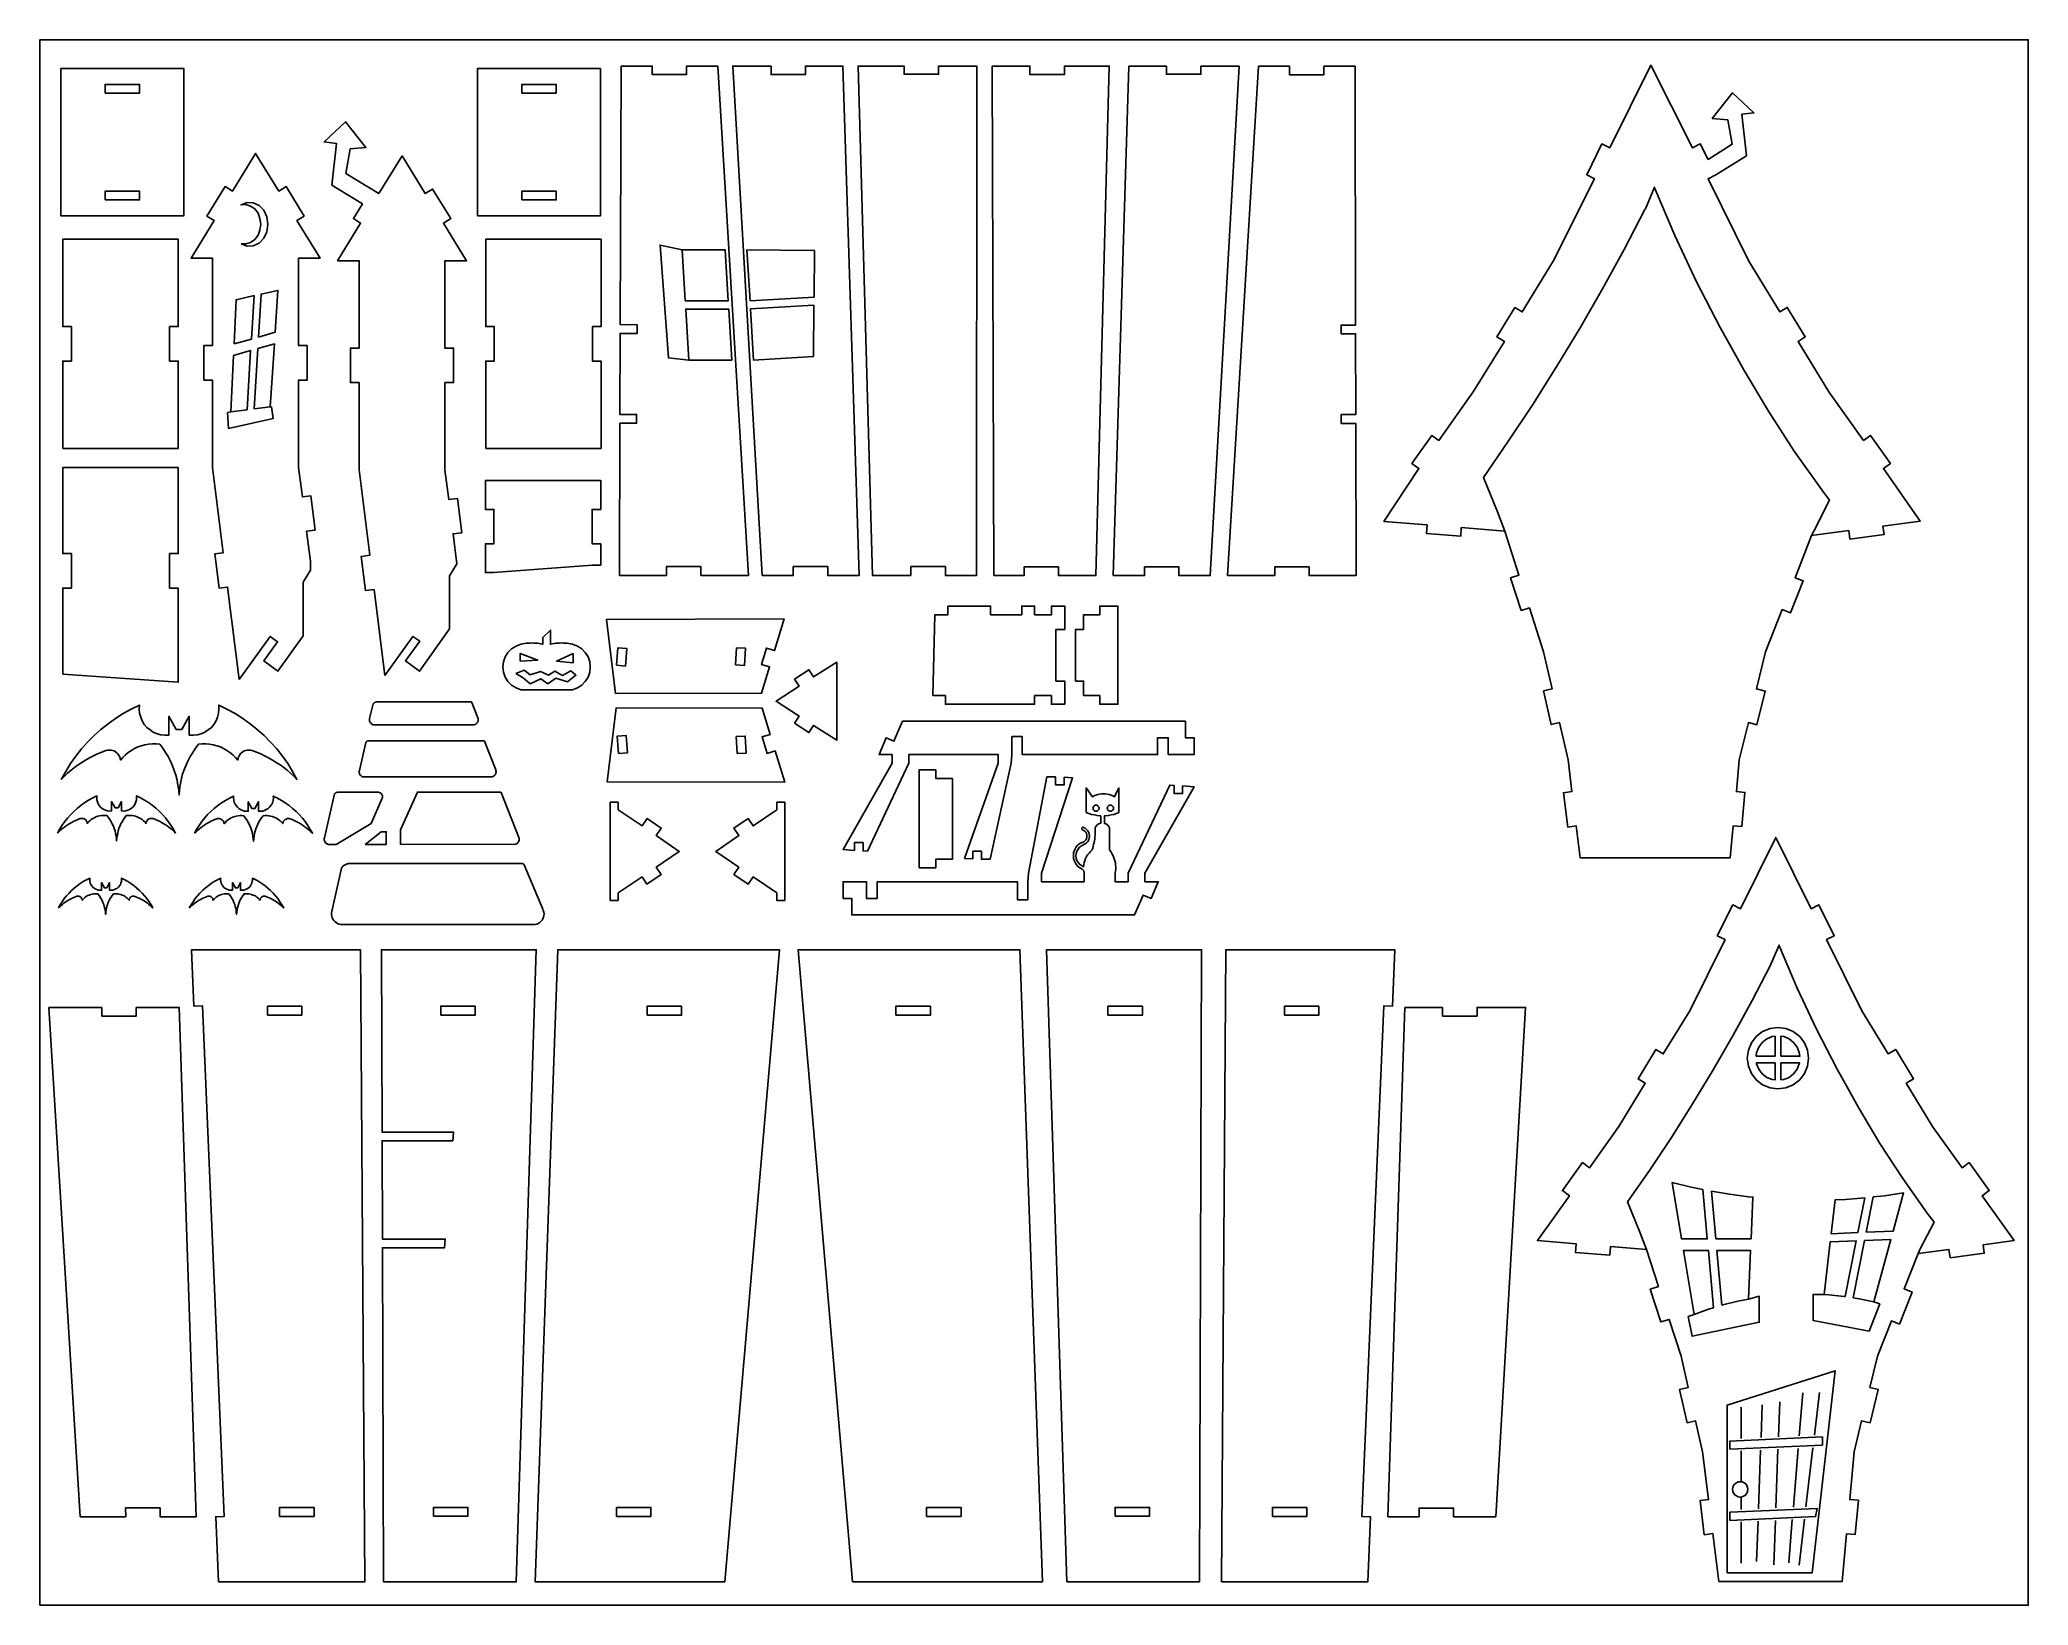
# Model space of a CAD drawing. Extents: x -437 to 671, y -373 to 499.
import ezdxf

# ---------------------------------------------------------------- set-up
doc = ezdxf.new("R2010")
doc.units = 0
doc.header["$MEASUREMENT"] = 0
doc.layers.get('0').update_dxf_attribs({"linetype": 'CONTINUOUS'})
doc.layers.add('ENGRAVING', color=1, linetype='CONTINUOUS')

msp = doc.modelspace()

# ---------------------------------------------------------------- linework, layer by layer
for points in [[(-436.7, -373.4), (-436.7, 498.8), (671.5, 498.8), (671.5, -373.4)], [(-425, 482.8), (-356.4, 482.8), (-356.4, 400.8), (-425, 400.8)], [(-192.8, 400.8), (-192.8, 482.8), (-124.2, 482.8), (-124.2, 400.8)], [(-41.8, 200.4), (-41.8, 200.4), (-68.3, 200.4), (-68.3, 205.3), (-87.5, 205.3), (-87.5, 200.4), (-113.7, 200.4), (-113.4, 285.2), (-104.1, 285.2), (-104.1, 290.1), (-113.4, 290.1), (-113.3, 335.2), (-103.8, 335.1), (-103.8, 340), (-113.2, 340.1), (-112.7, 484.2), (-95.4, 484.2), (-95.4, 479.4), (-76.3, 479.4), (-76.3, 484.2), (-58.9, 484.2), (-41.8, 200.4)], [(-34.2, 200.3), (-50.5, 484.2), (-29.2, 484.2), (-29.2, 479.4), (-10, 479.4), (-10, 484.2), (10.9, 484.2), (19.9, 200.3), (2.4, 200.3), (2.4, 205.3), (-16.8, 205.3), (-16.8, 200.3)], [(48.8, 200.3), (27.4, 200.3), (19.3, 484.2), (45, 484.2), (45, 479.6), (64.2, 479.6), (64.2, 484.2), (85.5, 484.2), (85.3, 200.3), (68, 200.3), (68, 205.3), (48.8, 205.3)], [(94.9, 200.3), (111.8, 200.3), (111.8, 205.1), (131, 205.1), (131, 200.3), (151.9, 200.3), (159.3, 484.2), (134.3, 484.2), (134.3, 479.4), (115.1, 479.4), (115.1, 484.2), (94.1, 484.2)], [(161.5, 200.3), (179, 200.3), (179, 205.1), (198.1, 205.1), (198.1, 200.3), (215.6, 200.3), (231.7, 484.2), (210.4, 484.2), (210.4, 479.6), (191.2, 479.6), (191.2, 484.2), (170.3, 484.2)], [(225.2, 200.3), (242.5, 484.1), (259.7, 484.1), (259.7, 479.3), (278.9, 479.3), (278.9, 484.1), (296.3, 484.1), (296.6, 339.9), (288.5, 339.9), (288.5, 335), (296.6, 335), (296.7, 290), (288.6, 290), (288.6, 285.1), (296.7, 285.1), (296.9, 200.3), (270.7, 200.3), (270.7, 205.1), (251.5, 205.1), (251.5, 200.3)], [(421.8, 43.1), (505.4, 43.1), (507, 60.8), (511.8, 60.4), (513.6, 79.5), (508.8, 79.9), (510.4, 97.6), (515.5, 118.4), (520.3, 117.2), (524.9, 135.9), (520.1, 137.1), (525.1, 157.8), (534.4, 181.3), (539, 179.5), (546.1, 197.3), (541.5, 199.1), (550.7, 222.6), (571.5, 225.4), (572.1, 220.6), (591.1, 223.1), (590.5, 227.9), (611.3, 230.7), (590.8, 260), (594.7, 262.8), (583.6, 278.4), (579.7, 275.6), (560.4, 302.6), (543.2, 330.8), (547.2, 333.3), (537.2, 349.7), (533.1, 347.2), (515.8, 375.4), (493, 421.4), (497.3, 423.6), (514.4, 434.1), (511.8, 457.3), (518.6, 458.1), (518.6, 458.1), (506.7, 469.3), (495.4, 455), (504.1, 454.2), (506.5, 440.6), (493, 432.2), (488.7, 440.8), (484.4, 438.6), (461.1, 484.6), (438.2, 438.6), (433.9, 440.8), (425.4, 423.6), (429.7, 421.4), (406.8, 375.4), (389.5, 347.2), (385.4, 349.7), (375.4, 333.3), (379.5, 330.8), (362.2, 302.6), (343, 275.6), (339.1, 278.4), (328, 262.8), (331.9, 260), (312.4, 230.5), (336.5, 228.5), (336.1, 223.8), (355.2, 222.2), (355.5, 227), (379.7, 225.1), (387.6, 200.6), (383, 199.1), (388.9, 180.9), (393.5, 182.3), (401.4, 157.8), (406.1, 137.1), (401.4, 136), (405.6, 117.3), (410.3, 118.4), (415, 97.6), (417.2, 79.9), (412.4, 79.3), (414.8, 60.2), (419.6, 60.8)], [(-400.3, 469.1), (-381.1, 469.1), (-381.1, 473.9), (-400.3, 473.9)], [(-168.1, 469.1), (-168.1, 473.9), (-148.9, 473.9), (-148.9, 469.1)], [(-244.4, 144.6), (-250.4, 192.5), (-255.2, 191.9), (-257.6, 211), (-252.8, 211.6), (-258.8, 259.2), (-258.8, 307.8), (-263.6, 307.8), (-263.6, 327), (-258.8, 327), (-258.8, 375.7), (-270.8, 375.7), (-257.9, 396.7), (-261.9, 399.2), (-256.9, 407.4), (-274, 417.9), (-271.4, 441.1), (-278.3, 441.9), (-278.3, 442), (-266.3, 453.1), (-255, 438.8), (-263.7, 438), (-266.2, 424.4), (-247.8, 413.1), (-234.8, 434.1), (-221.9, 413.1), (-217.8, 415.6), (-207.7, 399.2), (-211.8, 396.7), (-198.9, 375.7), (-210.9, 375.7), (-210.9, 327), (-206.1, 327), (-206.1, 307.8), (-210.9, 307.8), (-210.9, 259.2), (-208.8, 242.7), (-204, 243.3), (-201.6, 224.2), (-206.4, 223.6), (-204.3, 206.8), (-208.4, 200.2), (-208.4, 170.6), (-225.1, 147.1), (-232.9, 152.7), (-225, 163.7), (-228.8, 166.4)], [(-325.6, 142.3), (-308.3, 166.4), (-304.2, 163.4), (-311.8, 152.7), (-304, 147.1), (-290, 166.8), (-290, 196.7), (-285.9, 203.3), (-285.9, 208.3), (-288, 225), (-283.3, 225.6), (-285.6, 244.7), (-290.4, 244.1), (-292.5, 260.6), (-292.5, 309.2), (-287.7, 309.2), (-287.7, 328.4), (-292.5, 328.4), (-292.5, 377.1), (-280.5, 377.1), (-293.4, 398.1), (-289.4, 400.6), (-299.4, 417), (-303.5, 414.5), (-316.5, 435.5), (-329.4, 414.5), (-333.5, 417), (-343.6, 400.6), (-339.5, 398.1), (-352.4, 377.1), (-340.5, 377.1), (-340.5, 328.4), (-345.3, 328.4), (-345.3, 309.2), (-340.5, 309.2), (-340.5, 260.6), (-334.5, 213), (-339.2, 212.4), (-336.8, 193.3), (-332.1, 193.9)], [(-400.3, 409.6), (-381.1, 409.6), (-381.1, 414.4), (-400.3, 414.4)], [(-168.1, 409.6), (-168.1, 414.4), (-148.9, 414.4), (-148.9, 409.6)], [(-324.5, 385.2), (-321.9, 385.1), (-319.2, 385.8), (-316.9, 387.5), (-315.1, 389.9), (-314, 392.8), (-313.6, 396), (-314, 399.2), (-315.1, 402.2), (-316.9, 404.6), (-319.2, 406.2), (-321.9, 407), (-324.5, 406.8), (-321.2, 408.1), (-317.8, 408), (-314.5, 406.5), (-311.9, 403.8), (-310.2, 400.2), (-309.6, 396), (-310.2, 391.9), (-311.9, 388.3), (-314.5, 385.5), (-317.8, 384), (-321.2, 383.9)], [(-423.9, 271.1), (-359.6, 271.1), (-359.6, 319.8), (-364.4, 319.8), (-364.4, 339), (-359.6, 339), (-359.6, 387.7), (-423.9, 387.7), (-423.9, 339), (-419.1, 339), (-419.1, 319.8), (-423.9, 319.8)], [(-188.2, 271.1), (-188.2, 319.8), (-183.4, 319.8), (-183.4, 339), (-188.2, 339), (-188.2, 387.7), (-123.9, 387.7), (-123.9, 339), (-128.7, 339), (-128.7, 319.8), (-123.9, 319.8), (-123.9, 271.1)], [(-77, 353.4), (-53, 353.4), (-54.8, 381.8), (-78.7, 381.8)], [(-40.9, 353.4), (-42.6, 381.7), (-5, 381.4), (-5.2, 355.5)], [(-328.4, 329.4), (-327.3, 354), (-317.3, 356.3), (-318.8, 332.1)], [(-314.8, 333.2), (-305.6, 335.9), (-304, 359.2), (-313.4, 357.1)], [(-75, 320.4), (-51.1, 320.4), (-52.8, 348.8), (-76.7, 348.8)], [(-39, 320.4), (-5.5, 322.4), (-5.3, 350.9), (-40.7, 348.9)], [(-330.2, 291.5), (-328.7, 323), (-319.2, 325.7), (-321.2, 292.7)], [(-317.3, 293.2), (-315.2, 326.8), (-306, 329.4), (-308.3, 294.4)], [(-423.9, 145.3), (-423.9, 193.3), (-419.1, 193.3), (-419.1, 212.5), (-423.9, 212.5), (-423.9, 260.5), (-359.6, 260.5), (-359.6, 212.5), (-364.4, 212.5), (-364.4, 193.3), (-359.6, 193.3), (-359.6, 140.9)], [(-183.6, 202), (-188.4, 202), (-188.4, 218), (-183.6, 218), (-183.6, 237.2), (-188.4, 237.2), (-188.4, 253.3), (-124.1, 253.3), (-124.1, 237.2), (-128.9, 237.2), (-128.9, 218), (-124.1, 218), (-124.1, 206.1), (-128.9, 206.1)], [(60.9, 133.4), (62.1, 178.5), (69.4, 178.5), (69.4, 183.3), (93.2, 183.3), (93.2, 178.5), (110.5, 178.5), (110.5, 183.3), (117.7, 183.3), (117.7, 178.5), (127.1, 178.5), (127.1, 183.3), (134.5, 183.3), (134.5, 170.3), (129.6, 170.3), (129.6, 141.5), (134.5, 141.5), (134.5, 128.6), (127.1, 128.6), (127.1, 133.4), (117.7, 133.4), (117.7, 128.6), (68, 128.6), (68, 133.4)], [(145, 133.4), (145, 141.5), (140.5, 141.5), (140.5, 170.3), (145, 170.3), (145, 178.5), (154, 178.5), (154, 183.3), (164.1, 183.3), (164.1, 128.6), (154, 128.6), (154, 133.4)], [(-175.8, 141.3), (-173.8, 139.2), (-171.3, 137.7), (-168.6, 136.7), (-139.9, 136.7), (-137.1, 137.7), (-134.7, 139.2), (-132.7, 141.3), (-131.1, 143.7), (-130.2, 146.5), (-129.9, 149.4), (-130.2, 152.2), (-131.1, 155), (-132.7, 157.4), (-134.7, 159.5), (-137.1, 161), (-139.9, 162), (-140.9, 162.3), (-141.9, 162.4), (-142.9, 162.6), (-143.9, 162.7), (-144.9, 162.7), (-146, 162.8), (-147, 162.7), (-148, 162.7), (-149.1, 162.6), (-150.1, 162.4), (-151.1, 162.3), (-152.1, 162), (-152.1, 169.9), (-156.4, 165.7), (-156.4, 162), (-157.4, 162.3), (-158.4, 162.4), (-159.4, 162.6), (-160.4, 162.7), (-161.5, 162.7), (-162.5, 162.8), (-163.5, 162.7), (-164.5, 162.7), (-165.6, 162.6), (-166.6, 162.4), (-167.6, 162.3), (-168.6, 162), (-171.3, 161), (-173.8, 159.5), (-175.8, 157.4), (-177.3, 155), (-178.3, 152.2), (-178.6, 149.4), (-178.3, 146.5), (-177.3, 143.7)], [(-115.8, 134.5), (-34.5, 134.7), (-30, 149.4), (-34.5, 150.7), (-31.7, 159.9), (-27.2, 158.5), (-21.9, 176.1), (-120.9, 175.8)], [(-169, 152.6), (-169, 156.9), (-159.2, 153.2)], [(-139.4, 156.9), (-148.7, 152.6), (-139.4, 151.7)], [(-115.4, 150.3), (-110.3, 149.9), (-109.5, 159.6), (-114.5, 160.1)], [(-48.9, 150.5), (-43.9, 150.2), (-43.4, 159.8), (-48.4, 160.1)], [(-171.4, 145.8), (-166.8, 147.5), (-163.5, 144.9), (-157.6, 146.9), (-153.2, 144.8), (-149.6, 147.1), (-145.5, 144.7), (-140.7, 147.2), (-137.9, 144.8), (-142.6, 141.1), (-149.1, 143.2), (-153.5, 140), (-157.5, 142.8), (-163.4, 140), (-167.3, 143.3)], [(-16.1, 118), (-13.6, 122), (-26.4, 130.3), (-13.6, 138.6), (-16.1, 142.6), (-8.1, 147.8), (-5.5, 143.8), (7.4, 152), (7.4, 108.5), (-5.5, 116.8), (-8.1, 112.8)], [(-424.8, 86.7), (-423, 88.5), (-421.2, 90.2), (-419.3, 91.8), (-417.4, 93.3), (-415.3, 94.8), (-413.3, 96.2), (-411.2, 97.5), (-409, 98.7), (-406.8, 99.9), (-404.5, 100.9), (-402.2, 101.9), (-399.9, 102.8), (-399, 103), (-398.1, 103.1), (-397.1, 103.1), (-396.2, 102.9), (-395.3, 102.6), (-394.5, 102.1), (-393.8, 101.6), (-393.2, 100.9), (-392.6, 100.1), (-392.2, 99.3), (-391.9, 98.4), (-391.8, 97.5), (-390.5, 99), (-389, 100.5), (-387.4, 101.8), (-385.7, 102.9), (-383.9, 103.9), (-382, 104.8), (-380.1, 105.5), (-378.1, 106), (-376.1, 106.3), (-374, 106.5), (-371.9, 106.5), (-369.9, 106.3), (-368.2, 104.1), (-366.6, 101.8), (-365.2, 99.4), (-363.9, 96.9), (-362.8, 94.3), (-361.8, 91.7), (-360.9, 89), (-360.2, 86.3), (-359.7, 83.5), (-359.3, 80.8), (-359.1, 78), (-359, 78), (-358.8, 80.8), (-358.5, 83.5), (-357.9, 86.3), (-357.3, 89), (-356.4, 91.7), (-355.4, 94.3), (-354.3, 96.9), (-353, 99.4), (-351.5, 101.8), (-350, 104.1), (-348.3, 106.3), (-346.2, 106.5), (-344.2, 106.5), (-342.1, 106.3), (-340.1, 106), (-338.1, 105.5), (-336.1, 104.8), (-334.3, 103.9), (-332.5, 102.9), (-330.8, 101.8), (-329.2, 100.5), (-327.7, 99), (-326.3, 97.5), (-326.2, 98.4), (-325.9, 99.3), (-325.5, 100.1), (-325, 100.9), (-324.4, 101.6), (-323.6, 102.1), (-322.8, 102.6), (-321.9, 102.9), (-321, 103.1), (-320.1, 103.1), (-319.2, 103), (-318.3, 102.8), (-315.9, 101.9), (-313.6, 100.9), (-311.4, 99.9), (-309.2, 98.7), (-307, 97.5), (-304.9, 96.2), (-302.8, 94.8), (-300.8, 93.3), (-298.9, 91.8), (-297, 90.2), (-295.1, 88.5), (-293.4, 86.7), (-295.8, 91.2), (-298.5, 95.5), (-301.5, 99.7), (-304.7, 103.7), (-308.1, 107.5), (-311.7, 111.1), (-315.5, 114.5), (-319.5, 117.7), (-323.6, 120.7), (-327.9, 123.4), (-332.4, 125.8), (-337, 128.1), (-336.9, 125.8), (-337.1, 123.6), (-337.7, 121.4), (-338.5, 119.4), (-339.7, 117.4), (-341.1, 115.7), (-342.8, 114.3), (-344.7, 113.1), (-346.8, 112.2), (-348.9, 111.6), (-351.1, 111.3), (-353.4, 111.4), (-353.4, 121.9), (-357.5, 114.6), (-360.7, 114.6), (-364.8, 121.9), (-364.8, 111.4), (-367, 111.3), (-369.2, 111.6), (-371.4, 112.2), (-373.5, 113.1), (-375.3, 114.3), (-377, 115.7), (-378.5, 117.4), (-379.6, 119.4), (-380.5, 121.4), (-381.1, 123.6), (-381.3, 125.8), (-381.2, 128.1), (-385.8, 125.8), (-390.2, 123.4), (-394.5, 120.7), (-398.7, 117.7), (-402.7, 114.5), (-406.5, 111.1), (-410.1, 107.5), (-413.5, 103.7), (-416.7, 99.7), (-419.6, 95.5), (-422.3, 91.2)], [(-252.3, 118.1), (-252, 117.8), (-251.7, 117.6), (-251.4, 117.4), (-251, 117.2), (-250.7, 117.1), (-194.6, 117.2), (-194.2, 117.3), (-193.8, 117.5), (-193.5, 117.7), (-193.2, 118), (-192.9, 118.3), (-192.7, 118.6), (-192.5, 119), (-192.4, 119.4), (-192.4, 119.8), (-192.4, 120.2), (-192.4, 120.6), (-192.6, 121), (-196, 129.6), (-196, 129.7), (-196, 129.7), (-196.1, 129.7), (-196.1, 129.8), (-196.2, 129.8), (-196.2, 129.8), (-196.3, 129.8), (-196.3, 129.9), (-196.3, 129.9), (-196.4, 129.9), (-196.4, 129.9), (-196.5, 129.9), (-248.2, 129.9), (-248.5, 129.9), (-248.8, 129.9), (-249, 129.9), (-249.3, 129.8), (-249.5, 129.8), (-249.8, 129.7), (-250, 129.6), (-250.2, 129.4), (-250.4, 129.3), (-250.6, 129.2), (-250.8, 129), (-251, 128.8), (-252.9, 120.7), (-252.9, 120.3), (-253, 119.9), (-252.9, 119.5), (-252.9, 119.2), (-252.7, 118.8), (-252.5, 118.4)], [(-120.5, 85.3), (-21.5, 85.1), (-26.9, 102.6), (-31.4, 101.2), (-34.2, 110.4), (-29.7, 111.8), (-34.1, 126.4), (-115.5, 126.6)], [(-114.2, 101.1), (-115, 110.8), (-110, 111.2), (-109.2, 101.5)], [(-48, 101.1), (-48.6, 110.6), (-43.6, 110.9), (-43, 101.4)], [(17.3, 47.2), (17.3, 51.5), (22.1, 51.5), (22.1, 46.9), (24.5, 46.7), (47.7, 95.8), (47.7, 100.6), (97.4, 100.6), (97.4, 95.8), (78.7, 42.7), (83.3, 42.5), (83.3, 46.7), (88.1, 46.7), (88.1, 42.2), (92.9, 42.2), (104.6, 95.8), (105.1, 100.6), (105.1, 110.6), (110.8, 110.6), (110.8, 100.6), (186.2, 100.6), (186.2, 109.9), (192.2, 109.9), (192.2, 100.6), (206.6, 100.6), (206.6, 109.9), (201.8, 109.9), (201.8, 119.1), (44.1, 119.1), (39.3, 108), (34.9, 109.9), (31, 100.6), (38.3, 100.6), (38.3, 95.8), (11, 47.7)], [(-258.1, 89.1), (-257.8, 88.9), (-257.5, 88.6), (-257.2, 88.4), (-256.8, 88.2), (-256.4, 88.1), (-184.6, 88.2), (-184.2, 88.3), (-183.9, 88.5), (-183.5, 88.7), (-183.2, 89), (-183, 89.3), (-182.7, 89.6), (-182.6, 90), (-182.5, 90.4), (-182.4, 90.8), (-182.4, 91.2), (-182.5, 91.6), (-182.6, 92), (-188.9, 108), (-188.9, 108.1), (-189, 108.1), (-189, 108.1), (-189, 108.2), (-189.1, 108.2), (-189.1, 108.2), (-189.2, 108.2), (-189.2, 108.3), (-189.3, 108.3), (-189.3, 108.3), (-189.4, 108.3), (-189.4, 108.3), (-253.5, 108.3), (-253.7, 108.3), (-253.8, 108.2), (-254, 108.2), (-254.2, 108.1), (-254.3, 108), (-254.4, 107.9), (-254.6, 107.8), (-254.7, 107.7), (-254.8, 107.6), (-254.9, 107.5), (-255, 107.4), (-255.1, 107.2), (-258.6, 91.7), (-258.7, 91.3), (-258.7, 90.9), (-258.7, 90.6), (-258.6, 90.2), (-258.5, 89.8), (-258.3, 89.5)], [(53.4, 37.4), (53.4, 92.1), (62.6, 92.1), (62.6, 87.3), (71.9, 87.3), (71.9, 42.2), (62.6, 42.2), (62.6, 37.4)], [(-275.9, 50.5), (-271.6, 50.5), (-252, 62.2), (-245.9, 76.2), (-245.8, 76.6), (-245.7, 77.1), (-245.8, 77.5), (-245.9, 78), (-246.1, 78.4), (-246.4, 78.8), (-246.7, 79.1), (-247.1, 79.3), (-247.5, 79.5), (-247.9, 79.6), (-248.4, 79.7), (-269.7, 79.7), (-270, 79.7), (-270.2, 79.7), (-270.5, 79.7), (-270.8, 79.6), (-271, 79.5), (-271.2, 79.5), (-271.5, 79.4), (-271.7, 79.2), (-271.9, 79.1), (-272.1, 79), (-272.3, 78.8), (-272.5, 78.6), (-278.1, 54.1), (-278.2, 53.7), (-278.2, 53.3), (-278.2, 52.9), (-278.1, 52.5), (-277.9, 52.2), (-277.8, 51.8), (-277.5, 51.5), (-277.3, 51.2), (-277, 51), (-276.6, 50.8), (-276.3, 50.6)], [(-235.7, 50.5), (-235.7, 58.6), (-226.3, 79.7), (-180.1, 79.7), (-180, 79.7), (-180, 79.7), (-179.9, 79.7), (-179.9, 79.6), (-179.8, 79.6), (-179.8, 79.6), (-179.7, 79.6), (-179.7, 79.6), (-179.7, 79.5), (-179.6, 79.5), (-179.6, 79.5), (-179.5, 79.4), (-169.7, 54.3), (-169.6, 54), (-169.5, 53.6), (-169.5, 53.2), (-169.6, 52.8), (-169.7, 52.4), (-169.9, 52), (-170.1, 51.7), (-170.3, 51.3), (-170.6, 51.1), (-171, 50.9), (-171.3, 50.7), (-171.7, 50.6)], [(121.5, 29.7), (121.5, 34.5), (138.9, 87.6), (134.2, 87.9), (134.2, 83.7), (129.4, 83.7), (129.4, 88.1), (124.6, 88.1), (114.3, 34.5), (113.9, 29.7), (113.9, 19.7), (108.1, 19.7), (108.1, 29.7), (30, 29.7), (30, 20.4), (24, 20.4), (24, 29.7), (11, 29.7), (11, 20.4), (15.8, 20.4), (15.8, 11.2), (173.4, 11.2), (178.2, 22.3), (182.6, 20.4), (186.6, 29.7), (179.2, 29.7), (179.2, 34.5), (206.6, 82.6), (200.2, 83.1), (200.2, 78.8), (195.4, 78.8), (195.4, 83.4), (193, 83.6), (169.8, 34.5), (169.8, 29.7), (162.6, 29.7), (162.6, 34.5), (162.8, 35.6), (162.9, 36.8), (162.9, 37.9), (162.8, 39), (162.7, 40.2), (162.4, 41.3), (162.1, 42.4), (161.7, 43.5), (161.3, 44.5), (160.7, 45.5), (160.1, 46.5), (159.4, 47.4), (159.4, 59.8), (159, 60.5), (158.5, 61.2), (157.8, 61.7), (157.1, 62.1), (156.6, 62.2), (156.6, 66.4), (157.2, 66.4), (158.8, 66.6), (160.3, 66.9), (161.8, 67.2), (163.3, 67.7), (164.7, 68.3), (164.7, 82), (162.2, 77), (161.3, 77.5), (160.3, 77.9), (159.3, 78.3), (158.2, 78.5), (157.2, 78.6), (156.1, 78.7), (155, 78.6), (153.9, 78.5), (152.9, 78.3), (151.9, 77.9), (150.9, 77.5), (150, 77), (146.5, 82), (146.5, 68.3), (148, 67.7), (149.4, 67.2), (151, 66.9), (152.5, 66.6), (154.1, 66.4), (154.6, 66.4), (154.6, 62.3), (153.8, 62.1), (153.1, 61.7), (152.4, 61.2), (151.9, 60.5), (151.5, 59.8), (151.5, 58.8), (151.5, 57.7), (151.5, 56.7), (151.4, 55.6), (151.3, 54.6), (151.2, 53.5), (151, 52.5), (150.9, 51.5), (150.6, 50.4), (150.4, 49.4), (150.1, 48.4), (149.8, 47.4), (148.9, 46.6), (148.1, 45.7), (147.3, 44.8), (146.7, 43.8), (146.1, 42.7), (145.7, 41.6), (145.3, 40.5), (145.1, 39.3), (145, 38.1), (143.8, 38.7), (142.7, 39.5), (141.9, 40.5), (141.2, 41.6), (140.8, 42.9), (140.7, 44.2), (140.8, 45.5), (141.2, 46.8), (141.9, 47.9), (142.7, 48.9), (143.8, 49.7), (145.9, 50.8), (146.7, 51.4), (147.4, 52.2), (147.9, 53.1), (148.2, 54.1), (148.3, 55.2), (148.2, 56.2), (147.9, 57.2), (147.4, 58.1), (146.7, 58.9), (145.9, 59.6), (145, 60), (144.8, 60.1), (144.6, 60.1), (144.4, 60), (144.3, 59.9), (144.2, 59.8), (144.1, 59.7), (144, 59.5), (144, 59.3), (144, 59.1), (144.1, 59), (144.2, 58.8), (144.3, 58.7), (145.1, 58.3), (145.7, 57.9), (146.2, 57.3), (146.6, 56.6), (146.8, 55.9), (146.9, 55.2), (146.8, 54.4), (146.6, 53.7), (146.2, 53), (145.7, 52.5), (145.1, 52), (143, 51), (141.7, 50), (140.7, 48.8), (139.9, 47.3), (139.4, 45.8), (139.3, 44.2), (139.4, 42.6), (139.9, 41.1), (140.7, 39.7), (141.7, 38.4), (143, 37.4), (144.3, 36.8), (145.1, 35.7), (145.3, 34.5), (145.3, 29.7)], [(-426.8, 56.8), (-425.9, 57.7), (-425, 58.6), (-424, 59.4), (-423, 60.1), (-422, 60.9), (-421, 61.6), (-419.9, 62.2), (-418.9, 62.8), (-417.8, 63.4), (-416.6, 63.9), (-415.5, 64.4), (-414.3, 64.9), (-413.9, 65), (-413.4, 65), (-412.9, 65), (-412.5, 64.9), (-412, 64.8), (-411.6, 64.5), (-411.3, 64.3), (-410.9, 63.9), (-410.7, 63.5), (-410.5, 63.1), (-410.3, 62.7), (-410.3, 62.2), (-409.6, 63), (-408.9, 63.7), (-408.1, 64.4), (-407.2, 64.9), (-406.3, 65.4), (-405.4, 65.9), (-404.4, 66.2), (-403.4, 66.5), (-402.4, 66.6), (-401.4, 66.7), (-400.3, 66.7), (-399.3, 66.6), (-398.5, 65.5), (-397.7, 64.4), (-397, 63.1), (-396.3, 61.9), (-395.7, 60.6), (-395.2, 59.3), (-394.8, 58), (-394.5, 56.6), (-394.2, 55.2), (-394, 53.9), (-393.9, 52.5), (-393.9, 52.5), (-393.8, 53.9), (-393.6, 55.2), (-393.3, 56.6), (-393, 58), (-392.6, 59.3), (-392.1, 60.6), (-391.5, 61.9), (-390.8, 63.1), (-390.1, 64.4), (-389.3, 65.5), (-388.5, 66.6), (-387.5, 66.7), (-386.4, 66.7), (-385.4, 66.6), (-384.4, 66.5), (-383.4, 66.2), (-382.4, 65.9), (-381.5, 65.4), (-380.6, 64.9), (-379.7, 64.4), (-378.9, 63.7), (-378.2, 63), (-377.5, 62.2), (-377.5, 62.7), (-377.3, 63.1), (-377.1, 63.5), (-376.9, 63.9), (-376.5, 64.3), (-376.2, 64.5), (-375.8, 64.8), (-375.3, 64.9), (-374.9, 65), (-374.4, 65), (-373.9, 65), (-373.5, 64.9), (-372.3, 64.4), (-371.2, 63.9), (-370.1, 63.4), (-368.9, 62.8), (-367.9, 62.2), (-366.8, 61.6), (-365.8, 60.9), (-364.8, 60.1), (-363.8, 59.4), (-362.8, 58.6), (-361.9, 57.7), (-361, 56.8), (-362.3, 59.1), (-363.6, 61.2), (-365.1, 63.3), (-366.7, 65.3), (-368.4, 67.2), (-370.2, 69), (-372.1, 70.7), (-374.1, 72.3), (-376.2, 73.8), (-378.3, 75.2), (-380.6, 76.4), (-382.9, 77.5), (-382.8, 76.4), (-382.9, 75.3), (-383.2, 74.2), (-383.6, 73.1), (-384.2, 72.2), (-384.9, 71.3), (-385.8, 70.6), (-386.7, 70), (-387.7, 69.5), (-388.8, 69.3), (-389.9, 69.1), (-391.1, 69.2), (-391.1, 74.4), (-393.1, 70.8), (-394.7, 70.8), (-396.7, 74.4), (-396.7, 69.2), (-397.9, 69.1), (-399, 69.3), (-400.1, 69.5), (-401.1, 70), (-402, 70.6), (-402.9, 71.3), (-403.6, 72.2), (-404.2, 73.1), (-404.6, 74.2), (-404.9, 75.3), (-405, 76.4), (-404.9, 77.5), (-407.2, 76.4), (-409.5, 75.2), (-411.6, 73.8), (-413.7, 72.3), (-415.7, 70.7), (-417.6, 69), (-419.4, 67.2), (-421.1, 65.3), (-422.7, 63.3), (-424.2, 61.2), (-425.5, 59.1)], [(-350.5, 56.7), (-349.6, 57.6), (-348.7, 58.4), (-347.8, 59.2), (-346.8, 60), (-345.8, 60.7), (-344.7, 61.4), (-343.7, 62.1), (-342.6, 62.7), (-341.5, 63.3), (-340.4, 63.8), (-339.2, 64.3), (-338.1, 64.7), (-337.6, 64.9), (-337.1, 64.9), (-336.7, 64.9), (-336.2, 64.8), (-335.8, 64.6), (-335.4, 64.4), (-335, 64.1), (-334.7, 63.8), (-334.4, 63.4), (-334.2, 63), (-334.1, 62.5), (-334, 62.1), (-333.3, 62.8), (-332.6, 63.6), (-331.8, 64.2), (-331, 64.8), (-330.1, 65.3), (-329.1, 65.7), (-328.1, 66.1), (-327.2, 66.3), (-326.1, 66.5), (-325.1, 66.6), (-324.1, 66.6), (-323.1, 66.5), (-322.2, 65.4), (-321.4, 64.2), (-320.7, 63), (-320.1, 61.8), (-319.5, 60.5), (-319, 59.2), (-318.6, 57.8), (-318.2, 56.5), (-318, 55.1), (-317.8, 53.7), (-317.7, 52.3), (-317.6, 52.3), (-317.5, 53.7), (-317.3, 55.1), (-317.1, 56.5), (-316.7, 57.8), (-316.3, 59.2), (-315.8, 60.5), (-315.2, 61.8), (-314.6, 63), (-313.9, 64.2), (-313.1, 65.4), (-312.2, 66.5), (-311.2, 66.6), (-310.2, 66.6), (-309.2, 66.5), (-308.1, 66.3), (-307.1, 66.1), (-306.2, 65.7), (-305.2, 65.3), (-304.3, 64.8), (-303.5, 64.2), (-302.7, 63.6), (-301.9, 62.8), (-301.3, 62.1), (-301.2, 62.5), (-301.1, 63), (-300.9, 63.4), (-300.6, 63.8), (-300.3, 64.1), (-299.9, 64.4), (-299.5, 64.6), (-299.1, 64.8), (-298.6, 64.9), (-298.1, 64.9), (-297.7, 64.9), (-297.2, 64.7), (-296.1, 64.3), (-294.9, 63.8), (-293.8, 63.3), (-292.7, 62.7), (-291.6, 62.1), (-290.5, 61.4), (-289.5, 60.7), (-288.5, 60), (-287.5, 59.2), (-286.6, 58.4), (-285.7, 57.6), (-284.8, 56.7), (-286, 58.9), (-287.4, 61.1), (-288.8, 63.2), (-290.4, 65.2), (-292.1, 67.1), (-293.9, 68.9), (-295.8, 70.6), (-297.8, 72.2), (-299.9, 73.7), (-302.1, 75), (-304.3, 76.3), (-306.6, 77.4), (-306.5, 76.3), (-306.7, 75.1), (-306.9, 74), (-307.4, 73), (-307.9, 72.1), (-308.7, 71.2), (-309.5, 70.5), (-310.5, 69.9), (-311.5, 69.4), (-312.6, 69.1), (-313.7, 69), (-314.8, 69), (-314.8, 74.3), (-316.8, 70.6), (-318.5, 70.6), (-320.5, 74.3), (-320.5, 69), (-321.6, 69), (-322.7, 69.1), (-323.8, 69.4), (-324.8, 69.9), (-325.8, 70.5), (-326.6, 71.2), (-327.3, 72.1), (-327.9, 73), (-328.4, 74), (-328.6, 75.1), (-328.7, 76.3), (-328.7, 77.4), (-331, 76.3), (-333.2, 75), (-335.4, 73.7), (-337.5, 72.2), (-339.5, 70.6), (-341.4, 68.9), (-343.2, 67.1), (-344.9, 65.2), (-346.4, 63.2), (-347.9, 61.1), (-349.3, 58.9)], [(-118.8, 19.3), (-114.4, 19.3), (-114.4, 23.5), (-101.1, 32.4), (-98.4, 28.4), (-90.4, 33.8), (-93.2, 37.8), (-80.3, 46.6), (-93.2, 55.4), (-90.4, 59.6), (-98.3, 64.9), (-101.1, 60.8), (-114.4, 69.8), (-114.4, 74), (-118.8, 74)], [(-49.9, 33.8), (-41.9, 28.4), (-39.2, 32.4), (-26, 23.5), (-26, 19.3), (-21.5, 19.3), (-21.5, 74), (-26, 74), (-26, 69.8), (-39.2, 60.8), (-42, 64.9), (-49.9, 59.6), (-47.1, 55.4), (-60, 46.6), (-47.2, 37.8)], [(150.7, 69.5), (150.5, 69.8), (150.3, 70.2), (150.2, 70.7), (150.3, 71.1), (150.5, 71.5), (150.7, 71.9), (151.1, 72.2), (151.5, 72.3), (152, 72.4), (152.4, 72.3), (152.8, 72.2), (153.2, 71.9), (153.4, 71.5), (153.6, 71.1), (153.7, 70.7), (153.6, 70.2), (153.4, 69.8), (153.2, 69.5), (152.8, 69.2), (152.4, 69), (152, 69), (151.5, 69), (151.1, 69.2)], [(158.7, 69.5), (158.4, 69.8), (158.3, 70.2), (158.2, 70.7), (158.3, 71.1), (158.4, 71.5), (158.7, 71.9), (159.1, 72.2), (159.5, 72.3), (159.9, 72.4), (160.4, 72.3), (160.8, 72.2), (161.1, 71.9), (161.4, 71.5), (161.6, 71.1), (161.6, 70.7), (161.6, 70.2), (161.4, 69.8), (161.1, 69.5), (160.8, 69.2), (160.4, 69), (159.9, 69), (159.5, 69), (159.1, 69.2)], [(-255.3, 50.5), (-243.6, 50.5), (-243.6, 57.6), (-246.4, 57.6)], [(499, -360.1), (567.8, -360.1), (570.2, -333.6), (575, -334), (576.8, -314.9), (572, -314.5), (574.4, -287.9), (578.6, -270.6), (583.3, -271.7), (587.9, -253.1), (583.2, -252), (587.4, -234.7), (595.2, -215), (599.7, -216.7), (606.7, -198.9), (602.3, -197.1), (610.1, -177.4), (627.3, -175.1), (628, -179.8), (647, -177.3), (646.4, -172.5), (663.6, -170.2), (645.8, -145.2), (649.7, -142.4), (638.5, -126.8), (634.6, -129.6), (618.2, -106.6), (603.5, -82.6), (607.6, -80.1), (597.6, -63.7), (593.5, -66.2), (578.8, -42.2), (559.1, -2.5), (563.4, -0.4), (554.8, 16.8), (550.5, 14.7), (530.8, 54.4), (511.1, 14.7), (506.8, 16.8), (498.2, -0.4), (502.5, -2.5), (482.8, -42.2), (468.1, -66.2), (464, -63.7), (454, -80.1), (458, -82.6), (443.3, -106.6), (427, -129.6), (423.1, -126.8), (411.9, -142.4), (415.8, -145.2), (397.9, -170.2), (419.5, -172), (419.1, -176.8), (438.2, -178.3), (438.6, -173.6), (458.8, -175.2), (465.4, -195.8), (460.8, -197.3), (466.7, -215.5), (471.3, -214.1), (478, -234.7), (481.9, -252.1), (477.2, -253.1), (481.4, -271.7), (486.1, -270.6), (490, -287.9), (493.3, -314.5), (488.6, -315.1), (490.9, -334.1), (495.7, -333.5)], [(-272.3, 7.5), (-271.6, 7), (-270.8, 6.5), (-270, 6.1), (-269.2, 5.9), (-160.7, 5.9), (-159.8, 6.1), (-158.9, 6.5), (-158.1, 7), (-157.4, 7.6), (-156.8, 8.3), (-156.4, 9.1), (-156, 10), (-155.8, 10.9), (-155.7, 11.8), (-155.8, 12.8), (-156.1, 13.7), (-156.4, 14.5), (-166.7, 39.2), (-166.8, 39.3), (-166.9, 39.4), (-167, 39.5), (-167.1, 39.5), (-167.2, 39.6), (-167.3, 39.6), (-167.4, 39.7), (-167.5, 39.7), (-167.6, 39.7), (-167.7, 39.8), (-167.8, 39.8), (-167.9, 39.8), (-264.6, 39.8), (-265, 39.7), (-265.4, 39.6), (-265.8, 39.5), (-266.2, 39.4), (-266.5, 39.2), (-266.9, 39), (-267.2, 38.8), (-267.5, 38.5), (-267.8, 38.3), (-268.1, 38), (-268.3, 37.6), (-268.5, 37.3), (-273.8, 14.1), (-274, 13.2), (-274.2, 12.4), (-274.1, 11.5), (-274, 10.6), (-273.7, 9.7), (-273.4, 8.9), (-272.9, 8.2)], [(-426.3, 15.1), (-425.6, 15.8), (-424.9, 16.5), (-424.1, 17.1), (-423.3, 17.8), (-422.5, 18.4), (-421.7, 18.9), (-420.9, 19.4), (-420, 19.9), (-419.1, 20.4), (-418.2, 20.8), (-417.3, 21.2), (-416.4, 21.5), (-416, 21.6), (-415.6, 21.7), (-415.3, 21.7), (-414.9, 21.6), (-414.5, 21.5), (-414.2, 21.3), (-413.9, 21.1), (-413.7, 20.8), (-413.5, 20.5), (-413.3, 20.1), (-413.2, 19.8), (-413.1, 19.4), (-412.6, 20), (-412, 20.6), (-411.4, 21.1), (-410.7, 21.6), (-410, 22), (-409.2, 22.3), (-408.4, 22.6), (-407.6, 22.8), (-406.8, 23), (-406, 23), (-405.2, 23), (-404.4, 23), (-403.7, 22.1), (-403.1, 21.1), (-402.5, 20.2), (-402, 19.2), (-401.5, 18.2), (-401.1, 17.1), (-400.8, 16), (-400.5, 14.9), (-400.3, 13.8), (-400.1, 12.7), (-400.1, 11.6), (-400, 11.6), (-399.9, 12.7), (-399.8, 13.8), (-399.6, 14.9), (-399.3, 16), (-399, 17.1), (-398.6, 18.2), (-398.1, 19.2), (-397.6, 20.2), (-397, 21.1), (-396.4, 22.1), (-395.7, 23), (-394.9, 23), (-394.1, 23), (-393.2, 23), (-392.4, 22.8), (-391.6, 22.6), (-390.9, 22.3), (-390.1, 22), (-389.4, 21.6), (-388.7, 21.1), (-388.1, 20.6), (-387.5, 20), (-386.9, 19.4), (-386.9, 19.8), (-386.8, 20.1), (-386.6, 20.5), (-386.4, 20.8), (-386.2, 21.1), (-385.9, 21.3), (-385.5, 21.5), (-385.2, 21.6), (-384.8, 21.7), (-384.4, 21.7), (-384.1, 21.6), (-383.7, 21.5), (-382.8, 21.2), (-381.9, 20.8), (-381, 20.4), (-380.1, 19.9), (-379.2, 19.4), (-378.4, 18.9), (-377.5, 18.4), (-376.7, 17.8), (-375.9, 17.1), (-375.2, 16.5), (-374.5, 15.8), (-373.8, 15.1), (-374.7, 16.9), (-375.8, 18.6), (-377, 20.3), (-378.3, 21.9), (-379.6, 23.4), (-381.1, 24.9), (-382.6, 26.2), (-384.2, 27.5), (-385.9, 28.7), (-387.6, 29.8), (-389.4, 30.8), (-391.2, 31.7), (-391.2, 30.8), (-391.2, 29.9), (-391.5, 29), (-391.8, 28.2), (-392.3, 27.4), (-392.9, 26.7), (-393.5, 26.1), (-394.3, 25.7), (-395.1, 25.3), (-396, 25.1), (-396.9, 25), (-397.8, 25), (-397.8, 29.2), (-399.4, 26.3), (-400.7, 26.3), (-402.3, 29.2), (-402.3, 25), (-403.2, 25), (-404.1, 25.1), (-405, 25.3), (-405.8, 25.7), (-406.5, 26.1), (-407.2, 26.7), (-407.8, 27.4), (-408.3, 28.2), (-408.6, 29), (-408.8, 29.9), (-408.9, 30.8), (-408.9, 31.7), (-410.7, 30.8), (-412.5, 29.8), (-414.2, 28.7), (-415.9, 27.5), (-417.5, 26.2), (-419, 24.9), (-420.4, 23.4), (-421.8, 21.9), (-423.1, 20.3), (-424.3, 18.6), (-425.3, 16.9)], [(-353.4, 15.1), (-352.4, 16.9), (-351.3, 18.6), (-350.1, 20.3), (-348.8, 21.9), (-347.5, 23.4), (-346, 24.9), (-344.5, 26.2), (-342.9, 27.5), (-341.3, 28.7), (-339.5, 29.8), (-337.7, 30.8), (-335.9, 31.7), (-336, 30.8), (-335.9, 29.9), (-335.6, 29), (-335.3, 28.2), (-334.8, 27.4), (-334.3, 26.7), (-333.6, 26.1), (-332.8, 25.7), (-332, 25.3), (-331.1, 25.1), (-330.3, 25), (-329.4, 25), (-329.4, 29.2), (-327.7, 26.3), (-326.4, 26.3), (-324.8, 29.2), (-324.8, 25), (-323.9, 25), (-323, 25.1), (-322.1, 25.3), (-321.3, 25.7), (-320.6, 26.1), (-319.9, 26.7), (-319.3, 27.4), (-318.9, 28.2), (-318.5, 29), (-318.3, 29.9), (-318.2, 30.8), (-318.2, 31.7), (-316.4, 30.8), (-314.6, 29.8), (-312.9, 28.7), (-311.2, 27.5), (-309.6, 26.2), (-308.1, 24.9), (-306.7, 23.4), (-305.3, 21.9), (-304, 20.3), (-302.9, 18.6), (-301.8, 16.9), (-300.8, 15.1), (-301.5, 15.8), (-302.2, 16.5), (-303, 17.1), (-303.8, 17.8), (-304.6, 18.4), (-305.4, 18.9), (-306.2, 19.4), (-307.1, 19.9), (-308, 20.4), (-308.9, 20.8), (-309.8, 21.2), (-310.7, 21.5), (-311.1, 21.6), (-311.5, 21.7), (-311.9, 21.7), (-312.2, 21.6), (-312.6, 21.5), (-312.9, 21.3), (-313.2, 21.1), (-313.5, 20.8), (-313.7, 20.5), (-313.8, 20.1), (-313.9, 19.8), (-314, 19.4), (-314.5, 20), (-315.1, 20.6), (-315.7, 21.1), (-316.4, 21.6), (-317.1, 22), (-317.9, 22.3), (-318.7, 22.6), (-319.5, 22.8), (-320.3, 23), (-321.1, 23), (-321.9, 23), (-322.8, 23), (-323.4, 22.1), (-324.1, 21.1), (-324.6, 20.2), (-325.2, 19.2), (-325.6, 18.2), (-326, 17.1), (-326.3, 16), (-326.6, 14.9), (-326.8, 13.8), (-327, 12.7), (-327.1, 11.6), (-327.1, 11.6), (-327.2, 12.7), (-327.3, 13.8), (-327.5, 14.9), (-327.8, 16), (-328.1, 17.1), (-328.5, 18.2), (-329, 19.2), (-329.5, 20.2), (-330.1, 21.1), (-330.7, 22.1), (-331.4, 23), (-332.2, 23), (-333, 23), (-333.9, 23), (-334.7, 22.8), (-335.5, 22.6), (-336.3, 22.3), (-337, 22), (-337.7, 21.6), (-338.4, 21.1), (-339, 20.6), (-339.6, 20), (-340.2, 19.4), (-340.2, 19.8), (-340.3, 20.1), (-340.5, 20.5), (-340.7, 20.8), (-341, 21.1), (-341.3, 21.3), (-341.6, 21.5), (-341.9, 21.6), (-342.3, 21.7), (-342.7, 21.7), (-343, 21.6), (-343.4, 21.5), (-344.3, 21.2), (-345.3, 20.8), (-346.2, 20.4), (-347, 19.9), (-347.9, 19.4), (-348.8, 18.9), (-349.6, 18.4), (-350.4, 17.8), (-351.2, 17.1), (-351.9, 16.5), (-352.7, 15.8)], [(-337.1, -360.4), (-338.7, -324.1), (-333.9, -323.9), (-346, -39.5), (-350.8, -39.7), (-352.1, -8.2), (-258, -8.2), (-255.6, -360.4)], [(-245.2, -360.4), (-245.8, -174.2), (-211.1, -174.2), (-210.8, -169.4), (-245.8, -169.4), (-246, -114.6), (-206.6, -114.6), (-206.2, -109.8), (-246, -109.8), (-246.3, -8.2), (-160, -8.2), (-171.2, -360.4)], [(-160.7, -360.4), (-55, -360.4), (-24.5, -8.2), (-148.1, -8.2)], [(16.3, -360.4), (-14.1, -8.2), (109.5, -8.2), (122.1, -360.4)], [(135.7, -360.4), (209.6, -360.4), (210.8, -8.2), (124.4, -8.2)], [(221.9, -360.4), (224.3, -8.2), (318.4, -8.2), (317.1, -39.7), (312.3, -39.5), (300.1, -323.9), (304.9, -324.1), (303.4, -360.4)], [(-414.2, -324.1), (-431.6, -40.4), (-402.2, -40.4), (-402.1, -45.1), (-383, -45.1), (-383, -40.4), (-359, -40.4), (-349.5, -324.1), (-369.7, -324.1), (-369.7, -319.2), (-388.9, -319.2), (-388.8, -324.1)], [(-309.8, -44.7), (-309.8, -39.7), (-290.7, -39.7), (-290.7, -44.7)], [(-213.3, -44.7), (-213.3, -39.6), (-194.1, -39.6), (-194.1, -44.7)], [(-98.3, -44.7), (-98.3, -39.7), (-79, -39.7), (-79, -44.7)], [(40.3, -44.7), (59.6, -44.7), (59.6, -39.7), (40.3, -39.7)], [(158.6, -44.7), (177.8, -44.7), (177.8, -39.7), (158.6, -39.7)], [(256.9, -44.7), (276.1, -44.7), (276.1, -39.7), (256.9, -39.7)], [(314.5, -324.1), (324.1, -40.4), (345.1, -40.4), (345.1, -45.1), (364.3, -45.1), (364.3, -40.3), (391.3, -40.3), (374.7, -324.1), (351.2, -324.1), (351.2, -319.3), (332, -319.3), (332, -324.1)], [(519.8, -67.5), (530.4, -67.5), (530.4, -56.4), (528.8, -56.6), (525.8, -57.8), (523.2, -59.8), (521.3, -62.4), (520, -65.4)], [(533.6, -67.5), (544.2, -67.5), (543.9, -65.4), (542.7, -62.4), (540.7, -59.8), (538.2, -57.8), (535.2, -56.6), (533.6, -56.4)], [(525.8, -79.3), (528.8, -80.5), (530.4, -80.7), (530.4, -71.2), (520, -71.2), (520, -71.8), (521.3, -74.7), (523.2, -77.3)], [(533.6, -80.7), (535.2, -80.5), (538.2, -79.3), (540.7, -77.3), (542.7, -74.7), (543.9, -71.8), (544, -71.2), (533.6, -71.2)], [(478.2, -169.3), (492.6, -169.3), (490.1, -141.7), (483.6, -140.4), (473, -137.9)], [(497.4, -169.3), (517, -169.3), (518, -146), (515.6, -145.8), (504.9, -144.4), (495, -142.7)], [(581.2, -165.6), (596.2, -164.9), (602, -143.6), (591.3, -145.2), (585.1, -145.9)], [(561.7, -166.4), (563.9, -147.5), (569.7, -147.3), (580.4, -146.4), (576.5, -165.8)], [(485.2, -211.4), (493.2, -208.5), (496.1, -207.6), (493.2, -175.7), (479.3, -175.7)], [(500.8, -206.2), (501.3, -206), (509.6, -204), (515.6, -202.8), (516.7, -175.7), (498, -175.7)], [(557.7, -200.2), (560.3, -200.4), (568.8, -201.3), (569.4, -201.4), (575.6, -170.4), (561.1, -171)], [(573.9, -202.1), (577.2, -202.6), (585.5, -204.4), (594.9, -169.6), (580.3, -170.2)], [(-303.1, -323.9), (-303.1, -318.9), (-283.9, -318.9), (-283.9, -323.9)], [(-217.3, -323.7), (-217.3, -318.9), (-198.1, -318.9), (-198.1, -323.7)], [(-115.3, -318.9), (-115.3, -323.9), (-96.1, -323.9), (-96.1, -318.9)], [(57.5, -323.9), (57.5, -318.9), (76.7, -318.9), (76.7, -323.9)], [(162.6, -323.7), (181.8, -323.7), (181.8, -318.9), (162.6, -318.9)], [(250.2, -323.9), (269.4, -323.9), (269.4, -318.9), (250.2, -318.9)]]:
    msp.add_lwpolyline(points, close=True)
at = {"layer": 'ENGRAVING'}
for points in [[(550.7, 222.6), (552.1, 225.5), (560.8, 242.4), (556.4, 248.1), (541.1, 269.7), (526.7, 291.9), (513.1, 314.6), (506.7, 326.3), (499.7, 338.6), (486.6, 363.9), (474.5, 389.7), (463.4, 415.9), (463.1, 416.7), (458.1, 404.7), (457.8, 404.2), (446.2, 382), (434.2, 360), (421.7, 338.3), (408.7, 316.9), (395.3, 295.7), (381.5, 274.8), (367.8, 255), (375.6, 235.9), (379.7, 225.1)], [(-78.7, 381.8), (-91, 384.4), (-86.4, 321.6), (-75, 320.4)], [(-330.2, 291.5), (-332.1, 291.1), (-331.5, 282.3), (-306.7, 287.8), (-307.6, 294.3), (-308.3, 294.4)], [(610.1, -177.4), (611.3, -174.8), (619, -159.9), (615.1, -154.9), (601.6, -135.7), (588.8, -116.1), (576.8, -96), (571.2, -85.7), (565, -74.7), (553.4, -52.4), (542.7, -29.6), (532.9, -6.4), (532.6, -5.6), (528.1, -16.3), (527.9, -16.8), (517.6, -36.4), (507, -55.8), (495.9, -75), (484.4, -94), (472.6, -112.7), (460.4, -131.2), (448.2, -148.7), (455.1, -165.6), (458.8, -175.2)], [(485.2, -211.4), (482, -212.6), (484.2, -223.5), (521.6, -215.7), (521.6, -201.2), (515.6, -202.8)], [(557.7, -200.2), (551.7, -200.2), (551.7, -214.8), (582.8, -220.6), (588.7, -205.5), (585.5, -204.4)], [(511.4, -263.1), (511.4, -280.4)], [(523.2, -261.7), (522.6, -280)], [(533, -260), (532.2, -279.5)], [(545.9, -255.1), (543.9, -279)], [(555.2, -254.9), (552.3, -278.6)], [(511.4, -287.4), (511.4, -304.6)], [(522.3, -286.9), (521.1, -319.6)], [(532, -286.5), (530.8, -319.2)], [(543.3, -286), (540.6, -318.8)], [(551.5, -285.6), (547.6, -318.5)], [(511.4, -313.1), (511.4, -320.1)], [(511.4, -327), (511.4, -350)], [(520.9, -326.6), (520.1, -349.1)], [(530.6, -326.2), (529.7, -350.8)], [(540, -325.7), (538, -349.7)], [(546.8, -325.4), (543.8, -351.1)]]:
    msp.add_lwpolyline(points, dxfattribs=at)
for points in [[(532, -85.6), (527.6, -85.1), (523.4, -83.4), (519.9, -80.6), (517.2, -77.1), (515.5, -73), (514.9, -68.6), (515.5, -64.1), (517.2, -60), (519.9, -56.5), (523.4, -53.7), (527.6, -52), (532, -51.5), (536.4, -52), (540.5, -53.7), (544.1, -56.5), (546.8, -60), (548.5, -64.1), (549.1, -68.6), (548.5, -73), (546.8, -77.1), (544.1, -80.6), (540.5, -83.4), (536.4, -85.1)], [(503.6, -355.3), (551, -355.4), (563.9, -242.7), (503.6, -261.9)], [(505.2, -286.5), (505.2, -281.9), (556.8, -279.6), (556.8, -284.2)], [(511, -313.1), (509.8, -313), (508.8, -312.5), (507.9, -311.9), (507.3, -311), (506.8, -310), (506.7, -308.8), (506.8, -307.7), (507.3, -306.7), (507.9, -305.8), (508.8, -305.1), (509.8, -304.7), (511, -304.6), (512.1, -304.7), (513.1, -305.1), (514, -305.8), (514.7, -306.7), (515.1, -307.7), (515.2, -308.8), (515.1, -310), (514.7, -311), (514, -311.9), (513.1, -312.5), (512.1, -313)], [(505.2, -326.1), (505.2, -321.5), (553.8, -319.4), (553, -324)]]:
    msp.add_lwpolyline(points, close=True, dxfattribs=at)

doc.saveas('drawing.dxf')
